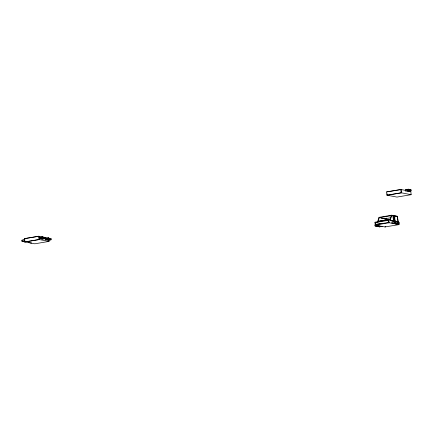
<?xml version="1.0" encoding="UTF-8"?>
<svg xmlns="http://www.w3.org/2000/svg" width="433" height="433" viewBox="0 0 433 433"><rect width="100%" height="100%" fill="white"/><g stroke="black" fill="none" stroke-linecap="round" stroke-linejoin="round"><path stroke-width="0.65" d="M48.442 238.415A0.687 0.622 -79.2 0 1 48.859 238.145L46.201 238.594L45.779 239.839L49.005 239.498A0.687 0.622 -79.2 0 1 48.431 239.249M390.306 220.478L390.658 220.419L390.371 219.233L377.673 221.371L379.048 217.344L391.746 215.201L397.494 216.294L398.095 221.837L398.674 221.734L398.993 224.635L384.964 226.941M378.188 221.344L379.4 217.285L381.814 217.739M390.182 219.32L391.394 215.261L396.812 216.294M48.897 240.088L49.043 241.403L34.819 243.801L24.865 241.906L24.508 238.621L38.732 236.223L50.721 238.496A0.687 0.622 -79.2 0 1 51.413 239.07A0.687 0.622 -79.2 0 1 50.867 239.85L47.641 240.191L50.298 239.741A0.687 0.622 -79.2 0 1 49.606 239.173M24.508 238.621L38.97 236.272L39.327 239.557L25.109 241.95M24.08 241.322A0.687 0.622 -79.2 0 0 24.773 241.895L22.343 241.435A0.687 0.622 -79.2 0 1 21.65 240.862A0.687 0.622 -79.2 0 1 22.197 240.082L24.854 239.633L24.751 238.67M23.431 240.077L24.757 239.855M39.804 237.376L42.466 236.927A0.687 0.622 -79.2 0 1 43.159 237.501A0.687 0.622 -79.2 0 1 42.613 238.28L39.955 238.729L39.804 237.376L41.703 237.257M42.997 237.506L44.328 237.284A0.687 0.622 -79.2 0 0 43.912 237.555M25.006 240.986L22.343 241.435L22.197 240.082M24.903 241.203L22.911 241.544A0.687 0.622 -79.2 0 0 23.209 241.398M24.865 241.906L39.084 239.509L49.043 241.403M41.714 238.182L41.812 239.081L44.475 238.632A0.687 0.622 -79.2 0 1 43.901 238.388M45.633 238.486L48.29 238.036A0.687 0.622 -79.2 0 1 48.989 238.61A0.687 0.622 -79.2 0 1 48.442 239.389L45.779 239.839L45.633 238.486L46.201 238.594M44.891 237.387A0.687 0.622 -79.2 0 1 45.589 237.961A0.687 0.622 -79.2 0 1 45.043 238.74L41.812 239.081M47.392 238.339L48.685 238.118M409.499 191.153L410.793 191.397L411.15 194.682L396.931 197.08L386.978 195.186L386.62 191.9L400.839 189.502L405.613 190.412M408.287 190.266A0.687 0.622 -79.2 0 0 408.941 190.666L405.716 191.007L405.569 189.654L408.227 189.205L410.657 189.665A0.687 0.622 -79.2 0 1 411.35 190.239A0.687 0.622 -79.2 0 1 410.803 191.018L407.577 191.359L410.235 190.91A0.687 0.622 -79.2 0 1 409.775 190.785M409.326 189.892L410.657 189.665M405.716 191.007L408.373 190.558L410.803 191.018M386.978 195.186L401.196 192.788L411.15 194.682M379.091 217.729L391.789 215.591L397.532 216.684M394.23 216.316L394.582 216.256L395.096 220.971L394.739 221.03L394.23 216.316L393.126 216.11M384.509 218.762L384.823 218.313M384.672 218.789L390.918 217.739M393.889 221.171L393.473 217.306L394.652 217.112M393.473 217.306L394.934 217.122M377.836 221.404L390.534 219.26L391.746 215.201M398.674 221.734L388.802 219.856L374.935 222.194L375.254 225.09L385.126 226.968M374.978 222.578L388.845 220.245M375.563 224.646L388.72 222.427M398.739 223.628L394.69 222.86L392.033 223.309L391.887 221.956L394.544 221.507L398.593 222.281A0.687 0.622 -79.2 0 1 399.286 222.849A0.687 0.622 -79.2 0 1 398.739 223.628L396.076 224.078M393.115 221.95L395.113 221.615A0.687 0.622 -79.2 0 0 394.69 221.891M375.254 225.09L389.115 222.757L398.993 224.635M397.575 221.864L398.517 221.707L398.831 224.603M396.693 222.394L398.024 222.172A0.687 0.622 -79.2 0 0 397.721 222.313M375.357 224.743A0.687 0.622 -79.2 0 0 374.81 225.523A0.687 0.622 -79.2 0 0 375.503 226.096L378.166 225.647M378.729 225.755L376.071 226.199A0.687 0.622 -79.2 0 0 376.575 225.772M392.596 223.417L395.259 222.968A0.687 0.622 -79.2 0 1 394.685 222.719M381.646 226.307L378.983 226.757A0.687 0.622 -79.2 0 0 379.492 225.804M375.503 226.096L379.552 226.865L382.209 226.416M405.569 189.654L408.795 189.313A0.687 0.622 -79.2 0 0 408.492 189.454M386.62 191.9L401.082 189.551L401.44 192.831L387.221 195.229L387.075 193.919M394.582 216.256L392.931 215.943L393.445 220.657L395.096 220.971M386.404 218.108L386.815 220.457M379.048 217.344L380.326 217.588M379.443 217.669L385.029 218.73M381.5 218.189C383.465 219.883 387.632 216.668 386.653 220.424M395.946 221.425L390.496 220.392L390.371 219.233M398.095 221.837L397.37 216.652M391.887 221.956L392.45 222.064M381.809 223.753L375.335 222.519L375.606 225.03M45.043 238.74L42.613 238.28L42.466 236.927M50.867 239.85L48.442 239.389L48.29 238.036M39.955 238.729L43.181 238.388A0.687 0.622 -79.2 0 1 42.856 238.35M400.839 189.502L401.196 192.788M395.361 222.622L395.513 223.969L398.171 223.525A0.687 0.622 -79.2 0 1 397.597 223.276M393.635 217.339L394.052 221.203M388.802 219.856L389.115 222.757M388.488 220.305L388.764 222.816M384.986 218.346L385.164 220.018M385.278 226.491L385.316 226.881M38.732 236.223L39.084 239.509M408.227 189.205A0.687 0.622 -79.2 0 1 408.92 189.778A0.687 0.622 -79.2 0 1 408.373 190.558M409.672 189.833A0.687 0.622 -79.2 0 1 410.089 189.557M42.872 237.084A0.687 0.622 -79.2 0 1 43.029 237.035M49.995 238.442A0.687 0.622 -79.2 0 1 50.152 238.388M24.751 241.008A0.687 0.622 -79.2 0 1 24.205 241.787M29.623 242.74A0.687 0.622 -79.2 0 1 29.466 242.789M28.897 242.68A0.687 0.622 -79.2 0 1 28.248 242.28M31.328 243.146A0.687 0.622 -79.2 0 1 30.673 242.745M31.176 242.761A0.687 0.622 -79.2 0 1 30.759 243.037M394.544 221.507A0.687 0.622 -79.2 0 1 395.237 222.08A0.687 0.622 -79.2 0 1 394.69 222.86M379.552 226.865A0.687 0.622 -79.2 0 1 378.978 226.616"/></g></svg>
